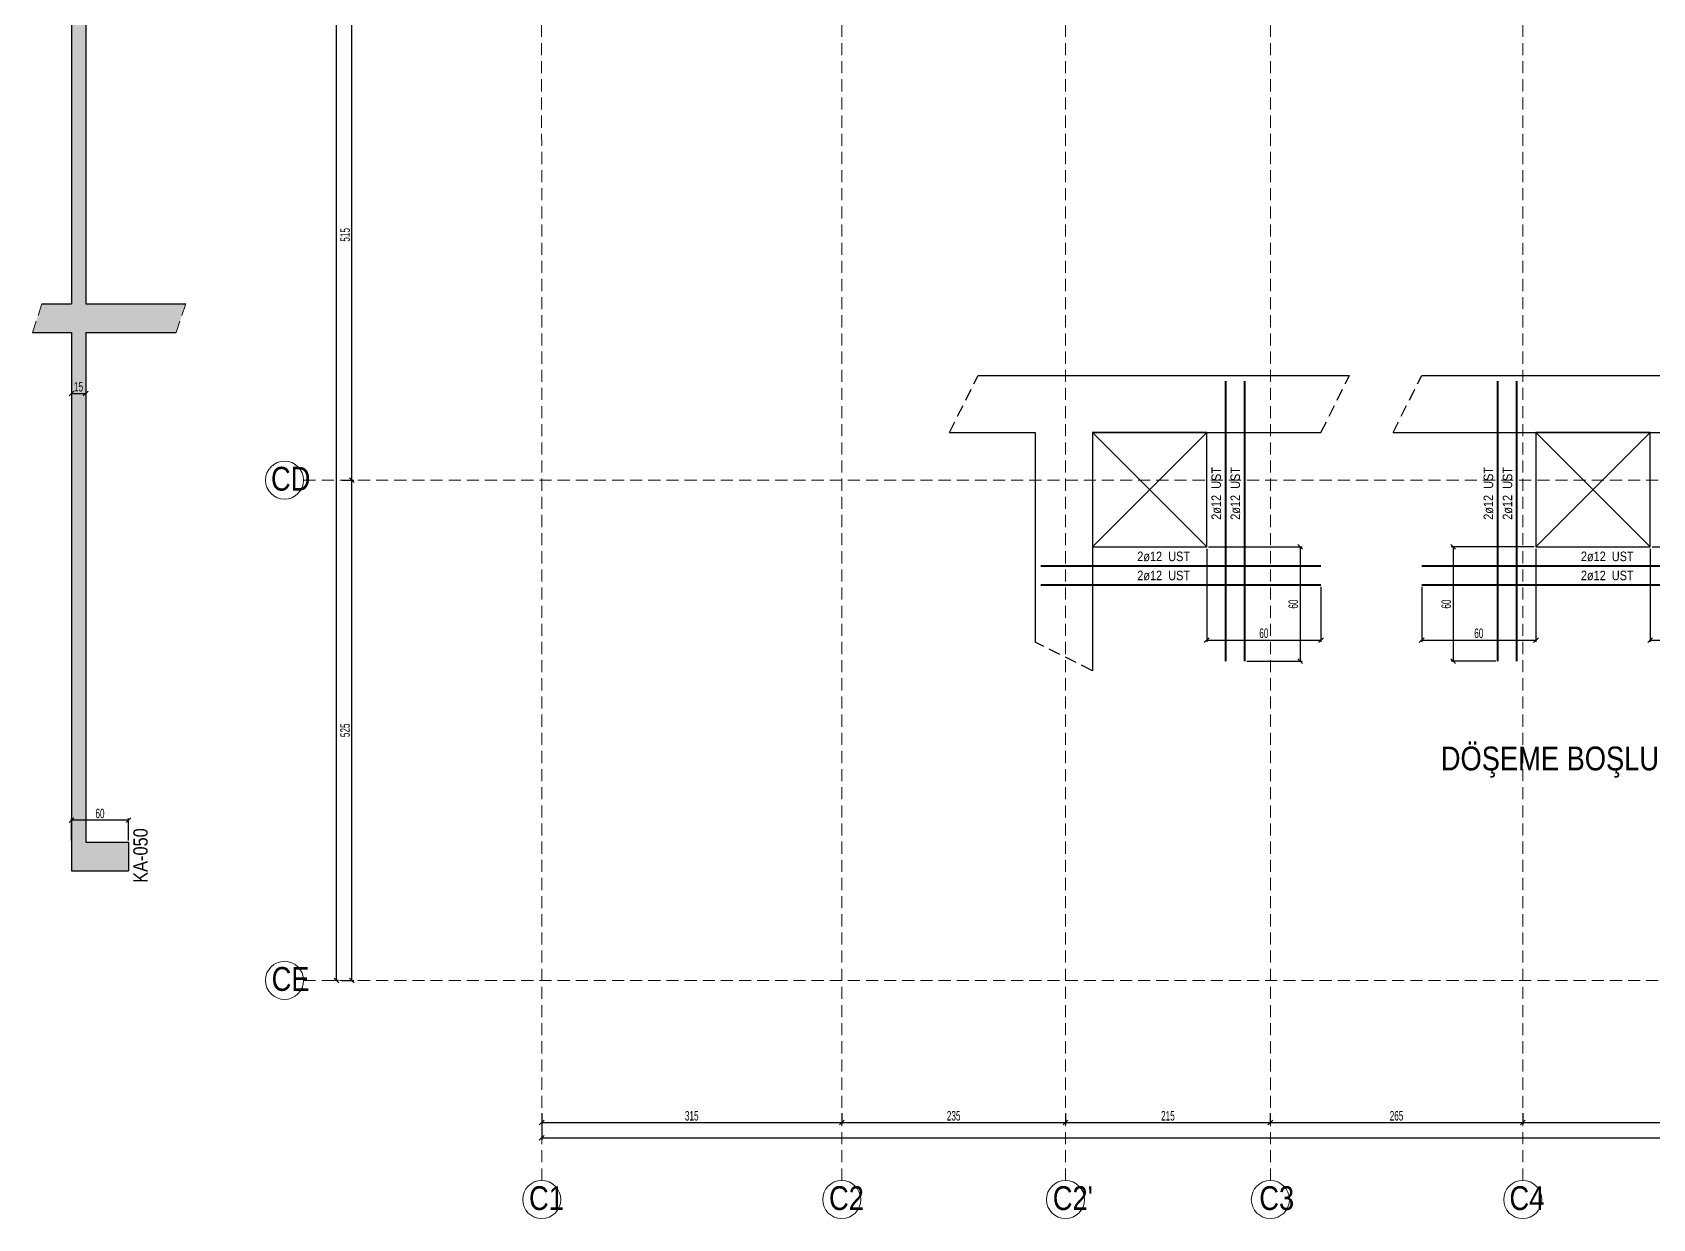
# Model space of a CAD drawing. Header units: millimetres. Extents: x 2223 to 6966, y 588 to 5587.
# Drawn here: x 2223 to 3924, y 590 to 1835 of the extents above; entities that cross this region are included whole.
import ezdxf
from ezdxf.enums import TextEntityAlignment as Align

# ---------------------------------------------------------------- set-up
doc = ezdxf.new("R2010")
doc.units = ezdxf.units.MM
doc.linetypes.add('DASHED', pattern=[19.05, 12.7, -6.35])
for name, color, linetype, lineweight in [('AKS BALONU (BEYKENT)', 7, 'Continuous', 20), ('AKS CIZGISI (BEYKENT)', 252, 'DASHED', 20), ('AKS NO (BEYKENT)', 3, 'Continuous', 20), ('AKS OLCU (BEYKENT)', 200, 'Continuous', 20), ('BOSLUK (BEYKENT)', 30, 'Continuous', 30), ('CIZGI (BEYKENT)', 1, 'Continuous', 20), ('DONATI (BEYKENT)', 4, 'Continuous', 40), ('DONATI YAZISI (BEYKENT)', 3, 'Continuous', 20), ('DOSEME SINIRI (BEYKENT)', 71, 'Continuous', 30), ('KESIT ISMI (BEYKENT)', 6, 'Continuous', 20), ('KESIT SINIRI (BEYKENT)', 241, 'DASHED', 20), ('KIRIS (BEYKENT)', 2, 'Continuous', 30), ('KIRIS ISMI (BEYKENT)', 40, 'Continuous', 20), ('OLCU (BEYKENT)', 14, 'Continuous', 20), ('TARAMA (BEYKENT)', 252, 'Continuous', 20)]:
    doc.layers.add(name, color=color, linetype=linetype, lineweight=lineweight)
doc.styles.add('DSMOLC-50', font='Bahnschrift Light Condensed', dxfattribs={"width": 0.75, "height": 10})
doc.styles.add('MRDVNOLC-25', font='Bahnschrift Light Condensed', dxfattribs={"width": 0.75, "height": 10})
doc.styles.add('OLC-50', font='Bahnschrift Light Condensed', dxfattribs={"width": 0.75, "height": 10})
doc.styles.add('YAZI (BEYKENT)', font='')
doc.styles.get('YAZI (BEYKENT)').set_extended_font_data('Bahnschrift Light Condensed')
doc.dimstyles.new('DSMOLC-50', dxfattribs={"dimtxt": 10, "dimasz": 5, "dimexe": 2, "dimexo": 2, "dimgap": 2, "dimtad": 1, "dimdec": 1, "dimrnd": 0.5, "dimzin": 12, "dimdsep": 46, "dimtxsty": 'DSMOLC-50', "dimblk": 'OBLIQUE', "dimblk1": 'OBLIQUE', "dimblk2": 'OBLIQUE', "dimcen": 0, "dimclrt": 7, "dimadec": 0, "dimazin": 0, "dimtfac": 1, "dimtdec": 4, "dimtix": 1, "dimtmove": 2, "dimatfit": 3, "dimfxl": 1, "dimtzin": 0, "dimarcsym": 0})
doc.dimstyles.new('MRDVNOLC-25', dxfattribs={"dimtxt": 10, "dimasz": 5, "dimexe": 2, "dimexo": 2, "dimgap": 2, "dimtad": 1, "dimdec": 1, "dimlfac": 0.5, "dimrnd": 0.5, "dimzin": 12, "dimdsep": 46, "dimtxsty": 'MRDVNOLC-25', "dimblk": 'OBLIQUE', "dimblk1": 'OBLIQUE', "dimblk2": 'OBLIQUE', "dimcen": 0, "dimclrt": 7, "dimadec": 0, "dimazin": 0, "dimtfac": 1, "dimtdec": 4, "dimtix": 1, "dimtmove": 2, "dimatfit": 3, "dimfxl": 1, "dimtzin": 0, "dimarcsym": 0})

# ---------------------------------------------------------------- blocks, each defined once
blk = doc.blocks.new('_Oblique')
at = {"color": 0, "linetype": 'ByBlock', "lineweight": -2}
blk.add_line((-0.5, -0.5), (0.5, 0.5), dxfattribs=at)
blk = doc.blocks.new('*D111')
at = {"layer": 'AKS OLCU (BEYKENT)', "color": 0, "lineweight": -2, "transparency": 16777216}
for p, q in [((2757.9, 700.6), (2757.9, 688.6)), ((3072.9, 700.6), (3072.9, 688.6)), ((2757.9, 690.6), (3072.9, 690.6))]:
    blk.add_line(p, q, dxfattribs=at)
at = {"layer": 'DEFPOINTS', "color": 0, "transparency": 16777216}
for p in [(2757.9, 702.6), (3072.9, 702.6), (3072.9, 690.6)]:
    blk.add_point(p, dxfattribs=at)
at = {"layer": 'AKS OLCU (BEYKENT)', "color": 0, "lineweight": -2, "transparency": 16777216, "xscale": 5, "yscale": 5, "zscale": 5, "rotation": 180}
blk.add_blockref('_Oblique', (2757.9, 690.6), dxfattribs=at)
at = {"layer": 'AKS OLCU (BEYKENT)', "color": 0, "lineweight": -2, "transparency": 16777216, "xscale": 5, "yscale": 5, "zscale": 5}
blk.add_blockref('_Oblique', (3072.9, 690.6), dxfattribs=at)
at = {"layer": 'AKS OLCU (BEYKENT)', "color": 7, "transparency": 16777216, "insert": (2915.4, 697.7), "char_height": 10, "attachment_point": 5, "style": 'DSMOLC-50'}
blk.add_mtext('315', dxfattribs=at)
blk = doc.blocks.new('*D112')
at = {"layer": 'AKS OLCU (BEYKENT)', "color": 0, "lineweight": -2, "transparency": 16777216}
for p, q in [((3072.9, 700.6), (3072.9, 688.6)), ((3307.9, 700.6), (3307.9, 688.6)), ((3072.9, 690.6), (3307.9, 690.6))]:
    blk.add_line(p, q, dxfattribs=at)
at = {"layer": 'DEFPOINTS', "color": 0, "transparency": 16777216}
for p in [(3072.9, 702.6), (3307.9, 702.6), (3307.9, 690.6)]:
    blk.add_point(p, dxfattribs=at)
at = {"layer": 'AKS OLCU (BEYKENT)', "color": 0, "lineweight": -2, "transparency": 16777216, "xscale": 5, "yscale": 5, "zscale": 5, "rotation": 180}
blk.add_blockref('_Oblique', (3072.9, 690.6), dxfattribs=at)
at = {"layer": 'AKS OLCU (BEYKENT)', "color": 0, "lineweight": -2, "transparency": 16777216, "xscale": 5, "yscale": 5, "zscale": 5}
blk.add_blockref('_Oblique', (3307.9, 690.6), dxfattribs=at)
at = {"layer": 'AKS OLCU (BEYKENT)', "color": 7, "transparency": 16777216, "insert": (3190.4, 697.7), "char_height": 10, "attachment_point": 5, "style": 'DSMOLC-50'}
blk.add_mtext('235', dxfattribs=at)
blk = doc.blocks.new('*D113')
at = {"layer": 'AKS OLCU (BEYKENT)', "color": 0, "lineweight": -2, "transparency": 16777216}
for p, q in [((3307.9, 700.6), (3307.9, 688.6)), ((3522.9, 700.6), (3522.9, 688.6)), ((3307.9, 690.6), (3522.9, 690.6))]:
    blk.add_line(p, q, dxfattribs=at)
at = {"layer": 'DEFPOINTS', "color": 0, "transparency": 16777216}
for p in [(3307.9, 702.6), (3522.9, 702.6), (3522.9, 690.6)]:
    blk.add_point(p, dxfattribs=at)
at = {"layer": 'AKS OLCU (BEYKENT)', "color": 0, "lineweight": -2, "transparency": 16777216, "xscale": 5, "yscale": 5, "zscale": 5, "rotation": 180}
blk.add_blockref('_Oblique', (3307.9, 690.6), dxfattribs=at)
at = {"layer": 'AKS OLCU (BEYKENT)', "color": 0, "lineweight": -2, "transparency": 16777216, "xscale": 5, "yscale": 5, "zscale": 5}
blk.add_blockref('_Oblique', (3522.9, 690.6), dxfattribs=at)
at = {"layer": 'AKS OLCU (BEYKENT)', "color": 7, "transparency": 16777216, "insert": (3415.4, 697.7), "char_height": 10, "attachment_point": 5, "style": 'DSMOLC-50'}
blk.add_mtext('215', dxfattribs=at)
blk = doc.blocks.new('*D114')
at = {"layer": 'AKS OLCU (BEYKENT)', "color": 0, "lineweight": -2, "transparency": 16777216}
for p, q in [((3522.9, 700.6), (3522.9, 688.6)), ((3787.9, 700.6), (3787.9, 688.6)), ((3522.9, 690.6), (3787.9, 690.6))]:
    blk.add_line(p, q, dxfattribs=at)
at = {"layer": 'DEFPOINTS', "color": 0, "transparency": 16777216}
for p in [(3522.9, 702.6), (3787.9, 702.6), (3787.9, 690.6)]:
    blk.add_point(p, dxfattribs=at)
at = {"layer": 'AKS OLCU (BEYKENT)', "color": 0, "lineweight": -2, "transparency": 16777216, "xscale": 5, "yscale": 5, "zscale": 5, "rotation": 180}
blk.add_blockref('_Oblique', (3522.9, 690.6), dxfattribs=at)
at = {"layer": 'AKS OLCU (BEYKENT)', "color": 0, "lineweight": -2, "transparency": 16777216, "xscale": 5, "yscale": 5, "zscale": 5}
blk.add_blockref('_Oblique', (3787.9, 690.6), dxfattribs=at)
at = {"layer": 'AKS OLCU (BEYKENT)', "color": 7, "transparency": 16777216, "insert": (3655.4, 697.7), "char_height": 10, "attachment_point": 5, "style": 'DSMOLC-50'}
blk.add_mtext('265', dxfattribs=at)
blk = doc.blocks.new('*D115')
at = {"layer": 'AKS OLCU (BEYKENT)', "color": 0, "lineweight": -2, "transparency": 16777216}
for p, q in [((3787.9, 700.6), (3787.9, 688.6)), ((5067.9, 700.6), (5067.9, 688.6)), ((3787.9, 690.6), (5067.9, 690.6))]:
    blk.add_line(p, q, dxfattribs=at)
at = {"layer": 'DEFPOINTS', "color": 0, "transparency": 16777216}
for p in [(3787.9, 702.6), (5067.9, 702.6), (5067.9, 690.6)]:
    blk.add_point(p, dxfattribs=at)
at = {"layer": 'AKS OLCU (BEYKENT)', "color": 0, "lineweight": -2, "transparency": 16777216, "xscale": 5, "yscale": 5, "zscale": 5, "rotation": 180}
blk.add_blockref('_Oblique', (3787.9, 690.6), dxfattribs=at)
at = {"layer": 'AKS OLCU (BEYKENT)', "color": 0, "lineweight": -2, "transparency": 16777216, "xscale": 5, "yscale": 5, "zscale": 5}
blk.add_blockref('_Oblique', (5067.9, 690.6), dxfattribs=at)
at = {"layer": 'AKS OLCU (BEYKENT)', "color": 7, "transparency": 16777216, "insert": (4427.9, 697.7), "char_height": 10, "attachment_point": 5, "style": 'DSMOLC-50'}
blk.add_mtext('1280', dxfattribs=at)
blk = doc.blocks.new('*D119')
at = {"layer": 'AKS OLCU (BEYKENT)', "color": 0, "lineweight": -2, "transparency": 16777216}
for p, q in [((2757.9, 700.6), (2757.9, 672.6)), ((6267.9, 700.6), (6267.9, 672.6)), ((2757.9, 674.6), (6267.9, 674.6))]:
    blk.add_line(p, q, dxfattribs=at)
at = {"layer": 'DEFPOINTS', "color": 0, "transparency": 16777216}
for p in [(2757.9, 702.6), (6267.9, 702.6), (6267.9, 674.6)]:
    blk.add_point(p, dxfattribs=at)
at = {"layer": 'AKS OLCU (BEYKENT)', "color": 0, "lineweight": -2, "transparency": 16777216, "xscale": 5, "yscale": 5, "zscale": 5, "rotation": 180}
blk.add_blockref('_Oblique', (2757.9, 674.6), dxfattribs=at)
at = {"layer": 'AKS OLCU (BEYKENT)', "color": 0, "lineweight": -2, "transparency": 16777216, "xscale": 5, "yscale": 5, "zscale": 5}
blk.add_blockref('_Oblique', (6267.9, 674.6), dxfattribs=at)
at = {"layer": 'AKS OLCU (BEYKENT)', "color": 7, "transparency": 16777216, "insert": (4512.9, 681.7), "char_height": 10, "attachment_point": 5, "style": 'DSMOLC-50'}
blk.add_mtext('3510', dxfattribs=at)
blk = doc.blocks.new('*D120')
at = {"layer": 'AKS OLCU (BEYKENT)', "color": 0, "lineweight": -2, "transparency": 16777216}
for p, q in [((2548.5, 1364.8), (2560.5, 1364.8)), ((2558.5, 839.8), (2558.5, 1364.8)), ((2548.5, 839.8), (2560.5, 839.8))]:
    blk.add_line(p, q, dxfattribs=at)
at = {"layer": 'DEFPOINTS', "color": 0, "transparency": 16777216}
for p in [(2546.5, 1364.8), (2558.5, 1364.8), (2546.5, 839.8)]:
    blk.add_point(p, dxfattribs=at)
at = {"layer": 'AKS OLCU (BEYKENT)', "color": 0, "lineweight": -2, "transparency": 16777216, "xscale": 5, "yscale": 5, "zscale": 5}
for p, rotation in [((2558.5, 1364.8), 90), ((2558.5, 839.8), 270)]:
    blk.add_blockref('_Oblique', p, dxfattribs=dict(at, rotation=rotation))
at = {"layer": 'AKS OLCU (BEYKENT)', "color": 7, "transparency": 16777216, "insert": (2551.4, 1102.3), "char_height": 10, "attachment_point": 5, "rotation": 90, "style": 'DSMOLC-50'}
blk.add_mtext('525', dxfattribs=at)
blk = doc.blocks.new('*D121')
at = {"layer": 'AKS OLCU (BEYKENT)', "color": 0, "lineweight": -2, "transparency": 16777216}
for p, q in [((2548.5, 1879.8), (2560.5, 1879.8)), ((2558.5, 1364.8), (2558.5, 1879.8)), ((2548.5, 1364.8), (2560.5, 1364.8))]:
    blk.add_line(p, q, dxfattribs=at)
at = {"layer": 'DEFPOINTS', "color": 0, "transparency": 16777216}
for p in [(2546.5, 1879.8), (2558.5, 1879.8), (2546.5, 1364.8)]:
    blk.add_point(p, dxfattribs=at)
at = {"layer": 'AKS OLCU (BEYKENT)', "color": 0, "lineweight": -2, "transparency": 16777216, "xscale": 5, "yscale": 5, "zscale": 5}
for p, rotation in [((2558.5, 1879.8), 90), ((2558.5, 1364.8), 270)]:
    blk.add_blockref('_Oblique', p, dxfattribs=dict(at, rotation=rotation))
at = {"layer": 'AKS OLCU (BEYKENT)', "color": 7, "transparency": 16777216, "insert": (2551.5, 1622.3), "char_height": 10, "attachment_point": 5, "rotation": 90, "style": 'DSMOLC-50'}
blk.add_mtext('515', dxfattribs=at)
blk = doc.blocks.new('*D128')
at = {"layer": 'AKS OLCU (BEYKENT)', "color": 0, "lineweight": -2, "transparency": 16777216}
for p, q in [((2544.5, 4944.8), (2540.5, 4944.8)), ((2542.5, 839.8), (2542.5, 4944.8)), ((2544.5, 839.8), (2540.5, 839.8))]:
    blk.add_line(p, q, dxfattribs=at)
at = {"layer": 'DEFPOINTS', "color": 0, "transparency": 16777216}
for p in [(2542.5, 4944.8), (2546.5, 4944.8), (2546.5, 839.8)]:
    blk.add_point(p, dxfattribs=at)
at = {"layer": 'AKS OLCU (BEYKENT)', "color": 0, "lineweight": -2, "transparency": 16777216, "xscale": 5, "yscale": 5, "zscale": 5}
for p, rotation in [((2542.5, 4944.8), 90), ((2542.5, 839.8), 270)]:
    blk.add_blockref('_Oblique', p, dxfattribs=dict(at, rotation=rotation))
at = {"layer": 'AKS OLCU (BEYKENT)', "color": 7, "transparency": 16777216, "insert": (2535.4, 2892.3), "char_height": 10, "attachment_point": 5, "rotation": 90, "style": 'DSMOLC-50'}
blk.add_mtext('4105', dxfattribs=at)
blk = doc.blocks.new('*D168')
at = {"layer": 'DEFPOINTS', "color": 0, "transparency": 16777216}
for p in [(2264.1, 1475.4), (2279.1, 1475.4), (2279.1, 1455.9)]:
    blk.add_point(p, dxfattribs=at)
at = {"layer": 'OLCU (BEYKENT)', "color": 0, "lineweight": -2, "transparency": 16777216}
for p, q in [((2264.1, 1473.4), (2264.1, 1453.9)), ((2279.1, 1473.4), (2279.1, 1453.9)), ((2264.1, 1455.9), (2279.1, 1455.9))]:
    blk.add_line(p, q, dxfattribs=at)
at = {"layer": 'OLCU (BEYKENT)', "color": 0, "lineweight": -2, "transparency": 16777216, "xscale": 5, "yscale": 5, "zscale": 5, "rotation": 180}
blk.add_blockref('_Oblique', (2264.1, 1455.9), dxfattribs=at)
at = {"layer": 'OLCU (BEYKENT)', "color": 0, "lineweight": -2, "transparency": 16777216, "xscale": 5, "yscale": 5, "zscale": 5}
blk.add_blockref('_Oblique', (2279.1, 1455.9), dxfattribs=at)
at = {"layer": 'OLCU (BEYKENT)', "color": 7, "lineweight": -3, "transparency": 16777216, "insert": (2271.6, 1462.9), "char_height": 10, "attachment_point": 5, "style": 'OLC-50'}
blk.add_mtext('15', dxfattribs=at)
blk = doc.blocks.new('*D169')
at = {"layer": 'DEFPOINTS', "color": 0, "transparency": 16777216}
for p in [(2264.1, 1007.9), (2264.1, 984.8), (2324.1, 984.8)]:
    blk.add_point(p, dxfattribs=at)
at = {"layer": 'OLCU (BEYKENT)', "color": 0, "lineweight": -2, "transparency": 16777216}
for p, q in [((2264.1, 986.8), (2264.1, 1009.9)), ((2324.1, 1007.9), (2264.1, 1007.9)), ((2324.1, 986.8), (2324.1, 1009.9))]:
    blk.add_line(p, q, dxfattribs=at)
at = {"layer": 'OLCU (BEYKENT)', "color": 0, "lineweight": -2, "transparency": 16777216, "xscale": 5, "yscale": 5, "zscale": 5, "rotation": 180}
blk.add_blockref('_Oblique', (2264.1, 1007.9), dxfattribs=at)
at = {"layer": 'OLCU (BEYKENT)', "color": 0, "lineweight": -2, "transparency": 16777216, "xscale": 5, "yscale": 5, "zscale": 5}
blk.add_blockref('_Oblique', (2324.1, 1007.9), dxfattribs=at)
at = {"layer": 'OLCU (BEYKENT)', "color": 7, "lineweight": -3, "transparency": 16777216, "insert": (2294.1, 1015), "char_height": 10, "attachment_point": 5, "style": 'OLC-50'}
blk.add_mtext('60', dxfattribs=at)
blk = doc.blocks.new('*D170')
at = {"layer": 'DEFPOINTS', "color": 0, "transparency": 16777216}
for p in [(3456.1, 1294.8), (3576.1, 1254.8), (3576.1, 1197)]:
    blk.add_point(p, dxfattribs=at)
at = {"layer": 'OLCU (BEYKENT)', "color": 0, "lineweight": -2, "transparency": 16777216}
for p, q in [((3456.1, 1292.8), (3456.1, 1195)), ((3576.1, 1252.8), (3576.1, 1195)), ((3456.1, 1197), (3576.1, 1197))]:
    blk.add_line(p, q, dxfattribs=at)
at = {"layer": 'OLCU (BEYKENT)', "color": 0, "lineweight": -2, "transparency": 16777216, "xscale": 5, "yscale": 5, "zscale": 5, "rotation": 180}
blk.add_blockref('_Oblique', (3456.1, 1197), dxfattribs=at)
at = {"layer": 'OLCU (BEYKENT)', "color": 0, "lineweight": -2, "transparency": 16777216, "xscale": 5, "yscale": 5, "zscale": 5}
blk.add_blockref('_Oblique', (3576.1, 1197), dxfattribs=at)
at = {"layer": 'OLCU (BEYKENT)', "color": 7, "lineweight": -3, "transparency": 16777216, "insert": (3516.1, 1204.1), "char_height": 10, "attachment_point": 5, "style": 'MRDVNOLC-25'}
blk.add_mtext('60', dxfattribs=at)
blk = doc.blocks.new('*D171')
at = {"layer": 'DEFPOINTS', "color": 0, "transparency": 16777216}
for p in [(3456.1, 1294.8), (3496.1, 1174.8), (3554.2, 1174.8)]:
    blk.add_point(p, dxfattribs=at)
at = {"layer": 'OLCU (BEYKENT)', "color": 0, "lineweight": -2, "transparency": 16777216}
for p, q in [((3458.1, 1294.8), (3556.2, 1294.8)), ((3554.2, 1294.8), (3554.2, 1174.8)), ((3498.1, 1174.8), (3556.2, 1174.8))]:
    blk.add_line(p, q, dxfattribs=at)
at = {"layer": 'OLCU (BEYKENT)', "color": 0, "lineweight": -2, "transparency": 16777216, "xscale": 5, "yscale": 5, "zscale": 5}
for p, rotation in [((3554.2, 1294.8), 90), ((3554.2, 1174.8), 270)]:
    blk.add_blockref('_Oblique', p, dxfattribs=dict(at, rotation=rotation))
at = {"layer": 'OLCU (BEYKENT)', "color": 7, "lineweight": -3, "transparency": 16777216, "insert": (3547.1, 1234.8), "char_height": 10, "attachment_point": 5, "rotation": 90, "style": 'MRDVNOLC-25'}
blk.add_mtext('60', dxfattribs=at)
blk = doc.blocks.new('*D172')
at = {"layer": 'DEFPOINTS', "color": 0, "transparency": 16777216}
for p in [(3921.8, 1294.8), (4041.8, 1254.8), (4041.8, 1197)]:
    blk.add_point(p, dxfattribs=at)
at = {"layer": 'OLCU (BEYKENT)', "color": 0, "lineweight": -2, "transparency": 16777216}
for p, q in [((3921.8, 1292.8), (3921.8, 1195)), ((4041.8, 1252.8), (4041.8, 1195)), ((3921.8, 1197), (4041.8, 1197))]:
    blk.add_line(p, q, dxfattribs=at)
at = {"layer": 'OLCU (BEYKENT)', "color": 0, "lineweight": -2, "transparency": 16777216, "xscale": 5, "yscale": 5, "zscale": 5, "rotation": 180}
blk.add_blockref('_Oblique', (3921.8, 1197), dxfattribs=at)
at = {"layer": 'OLCU (BEYKENT)', "color": 0, "lineweight": -2, "transparency": 16777216, "xscale": 5, "yscale": 5, "zscale": 5}
blk.add_blockref('_Oblique', (4041.8, 1197), dxfattribs=at)
at = {"layer": 'OLCU (BEYKENT)', "color": 7, "lineweight": -3, "transparency": 16777216, "insert": (3981.8, 1204.1), "char_height": 10, "attachment_point": 5, "style": 'MRDVNOLC-25'}
blk.add_mtext('60', dxfattribs=at)
blk = doc.blocks.new('*D173')
at = {"layer": 'DEFPOINTS', "color": 0, "transparency": 16777216}
for p in [(3921.8, 1294.8), (3961.8, 1174.8), (4020, 1174.8)]:
    blk.add_point(p, dxfattribs=at)
at = {"layer": 'OLCU (BEYKENT)', "color": 0, "lineweight": -2, "transparency": 16777216}
for p, q in [((3923.8, 1294.8), (4022, 1294.8)), ((4020, 1294.8), (4020, 1174.8)), ((3963.8, 1174.8), (4022, 1174.8))]:
    blk.add_line(p, q, dxfattribs=at)
at = {"layer": 'OLCU (BEYKENT)', "color": 0, "lineweight": -2, "transparency": 16777216, "xscale": 5, "yscale": 5, "zscale": 5}
for p, rotation in [((4020, 1294.8), 90), ((4020, 1174.8), 270)]:
    blk.add_blockref('_Oblique', p, dxfattribs=dict(at, rotation=rotation))
at = {"layer": 'OLCU (BEYKENT)', "color": 7, "lineweight": -3, "transparency": 16777216, "insert": (4012.9, 1234.8), "char_height": 10, "attachment_point": 5, "rotation": 90, "style": 'MRDVNOLC-25'}
blk.add_mtext('60', dxfattribs=at)
blk = doc.blocks.new('*D174')
at = {"layer": 'DEFPOINTS', "color": 0, "transparency": 16777216}
for p in [(3801.8, 1294.8), (3681.8, 1254.8), (3801.8, 1197)]:
    blk.add_point(p, dxfattribs=at)
at = {"layer": 'OLCU (BEYKENT)', "color": 0, "lineweight": -2, "transparency": 16777216}
for p, q in [((3801.8, 1292.8), (3801.8, 1195)), ((3681.8, 1252.8), (3681.8, 1195)), ((3681.8, 1197), (3801.8, 1197))]:
    blk.add_line(p, q, dxfattribs=at)
at = {"layer": 'OLCU (BEYKENT)', "color": 0, "lineweight": -2, "transparency": 16777216, "xscale": 5, "yscale": 5, "zscale": 5, "rotation": 180}
blk.add_blockref('_Oblique', (3681.8, 1197), dxfattribs=at)
at = {"layer": 'OLCU (BEYKENT)', "color": 0, "lineweight": -2, "transparency": 16777216, "xscale": 5, "yscale": 5, "zscale": 5}
blk.add_blockref('_Oblique', (3801.8, 1197), dxfattribs=at)
at = {"layer": 'OLCU (BEYKENT)', "color": 7, "lineweight": -3, "transparency": 16777216, "insert": (3741.8, 1204.1), "char_height": 10, "attachment_point": 5, "style": 'MRDVNOLC-25'}
blk.add_mtext('60', dxfattribs=at)
blk = doc.blocks.new('*D175')
at = {"layer": 'DEFPOINTS', "color": 0, "transparency": 16777216}
for p in [(3801.8, 1294.8), (3714.8, 1174.8), (3761.8, 1174.8)]:
    blk.add_point(p, dxfattribs=at)
at = {"layer": 'OLCU (BEYKENT)', "color": 0, "lineweight": -2, "transparency": 16777216}
for p, q in [((3799.8, 1294.8), (3712.8, 1294.8)), ((3714.8, 1294.8), (3714.8, 1174.8)), ((3759.8, 1174.8), (3712.8, 1174.8))]:
    blk.add_line(p, q, dxfattribs=at)
at = {"layer": 'OLCU (BEYKENT)', "color": 0, "lineweight": -2, "transparency": 16777216, "xscale": 5, "yscale": 5, "zscale": 5}
for p, rotation in [((3714.8, 1294.8), 90), ((3714.8, 1174.8), 270)]:
    blk.add_blockref('_Oblique', p, dxfattribs=dict(at, rotation=rotation))
at = {"layer": 'OLCU (BEYKENT)', "color": 7, "lineweight": -3, "transparency": 16777216, "insert": (3707.7, 1234.8), "char_height": 10, "attachment_point": 5, "rotation": 90, "style": 'MRDVNOLC-25'}
blk.add_mtext('60', dxfattribs=at)

msp = doc.modelspace()

# ---------------------------------------------------------------- hatches: boundary and pattern name
at = {"layer": 'TARAMA (BEYKENT)', "lineweight": -3}
h = msp.add_hatch(dxfattribs=at)
h.set_pattern_fill('ANSI33', color=256)
h.set_pattern_definition([(45, (1712.521, 798.8927), (-4.490128, 4.490128), []), (45, (1717.0113, 798.8927), (-4.490128, 4.490128), [3.175, -1.5875])])
h.paths.add_polyline_path([(2324.14, 984.84), (2279.14, 984.84), (2279.14, 1519.74), (2374.14, 1519.74), (2384.14, 1549.74), (2279.14, 1549.74), (2279.14, 2089.74), (2374.14, 2089.74), (2384.14, 2119.74), (2279.14, 2119.74), (2279.14, 2649.84), (2324.14, 2649.84), (2324.14, 2679.84), (2264.14, 2679.84), (2264.14, 2119.74), (2233.17, 2119.74), (2223.17, 2089.74), (2264.14, 2089.74), (2264.14, 1549.74), (2233.17, 1549.74), (2223.17, 1519.74), (2264.14, 1519.74), (2264.14, 984.84), (2264.14, 954.84), (2324.14, 954.84)])

# ---------------------------------------------------------------- linework, layer by layer
at = {"layer": 'AKS BALONU (BEYKENT)'}
for centre in [(2487.86, 1364.84), (2487.86, 839.84), (2757.91, 609.84), (3072.91, 609.84), (3307.86, 609.84), (3522.91, 609.84), (3787.91, 609.84)]:
    msp.add_circle(centre, 20, dxfattribs=at)
at = {"layer": 'AKS CIZGISI (BEYKENT)'}
for p, q in [((2757.91, 629.84), (2757.79, 3069.94)), ((3072.91, 629.84), (3072.91, 3069.94)), ((3307.86, 629.84), (3307.86, 3069.94)), ((3522.91, 629.84), (3522.91, 3069.94)), ((3787.91, 629.84), (3787.91, 3069.94)), ((2507.86, 1364.84), (4027.91, 1364.84)), ((2507.86, 839.84), (4027.91, 839.84))]:
    msp.add_line(p, q, dxfattribs=at)
at = {"layer": 'BOSLUK (BEYKENT)', "lineweight": -3}
for points in [[(3336.09, 1294.85), (3456.09, 1294.85), (3456.09, 1414.85), (3336.09, 1414.85)], [(3801.83, 1294.85), (3921.83, 1294.85), (3921.83, 1414.85), (3801.83, 1414.85)]]:
    msp.add_lwpolyline(points, close=True, dxfattribs=at)
at = {"layer": 'CIZGI (BEYKENT)', "lineweight": -3}
for p, q in [((3336.09, 1294.85), (3456.09, 1414.85)), ((3336.09, 1414.85), (3456.09, 1294.85)), ((3801.83, 1294.85), (3921.83, 1414.85)), ((3801.83, 1414.85), (3921.83, 1294.85))]:
    msp.add_line(p, q, dxfattribs=at)
at = {"layer": 'DONATI (BEYKENT)'}
for points in [[(3476.09, 1174.85), (3476.09, 1468.85)], [(3496.09, 1174.85), (3496.09, 1468.85)], [(3761.83, 1174.85), (3761.83, 1468.85)], [(3781.83, 1174.85), (3781.83, 1468.85)], [(3282.09, 1274.85), (3576.09, 1274.85)], [(3681.83, 1274.85), (4041.83, 1274.85)], [(3282.09, 1254.85), (3576.09, 1254.85)], [(3681.83, 1254.85), (4041.83, 1254.85)]]:
    msp.add_lwpolyline(points, dxfattribs=at)
at = {"layer": 'DOSEME SINIRI (BEYKENT)'}
for p, q in [((2264.14, 2089.84), (2264.14, 1549.74)), ((2279.14, 2089.84), (2279.14, 1549.74)), ((2233.17, 1549.74), (2264.14, 1549.74)), ((2279.14, 1549.74), (2384.14, 1549.74)), ((2223.17, 1519.74), (2264.14, 1519.74)), ((2264.14, 1519.84), (2264.14, 984.84)), ((2279.14, 1519.84), (2279.14, 984.84)), ((2279.14, 1519.74), (2374.14, 1519.74)), ((2264.14, 984.84), (2264.14, 954.84)), ((2279.14, 984.84), (2324.14, 984.84)), ((2324.14, 984.84), (2324.14, 954.84)), ((2264.14, 954.84), (2324.14, 954.84))]:
    msp.add_line(p, q, dxfattribs=at)
at = {"layer": 'KESIT SINIRI (BEYKENT)'}
for p, q in [((2233.17, 1549.74), (2223.17, 1519.74)), ((2384.14, 1549.74), (2374.14, 1519.74))]:
    msp.add_line(p, q, dxfattribs=at)
at = {"layer": 'KESIT SINIRI (BEYKENT)', "lineweight": -3}
for p, q in [((3186.09, 1414.85), (3216.09, 1474.85)), ((3576.09, 1414.85), (3606.09, 1474.85)), ((3651.83, 1414.85), (3681.83, 1474.85)), ((3336.09, 1164.85), (3276.09, 1194.85))]:
    msp.add_line(p, q, dxfattribs=at)
at = {"layer": 'KIRIS (BEYKENT)', "lineweight": -3}
for p, q in [((3216.09, 1474.85), (3606.09, 1474.85)), ((3681.83, 1474.85), (4071.83, 1474.85)), ((3186.09, 1414.85), (3276.09, 1414.85)), ((3276.09, 1414.85), (3276.09, 1194.85)), ((3336.09, 1414.85), (3576.09, 1414.85)), ((3336.09, 1414.85), (3336.09, 1164.85)), ((3651.83, 1414.85), (4041.83, 1414.85))]:
    msp.add_line(p, q, dxfattribs=at)

# ---------------------------------------------------------------- texts
at = {"layer": 'AKS NO (BEYKENT)', "style": 'YAZI (BEYKENT)'}
for s, p in [('CD', (2473.67, 1353.84)), ('CE', (2474.37, 828.84)), ('C1', (2744.58, 598.84)), ('C2', (3059.58, 598.84)), ("C2'", (3294.53, 598.84)), ('C3', (3511.33, 598.84)), ('C4', (3773.98, 598.84))]:
    msp.add_text(s, height=25, dxfattribs=at).set_placement(p)
at = {"layer": 'DONATI YAZISI (BEYKENT)', "style": 'YAZI (BEYKENT)'}
for p in [(3466.09, 1350.94), (3486.09, 1350.94), (3751.83, 1350.94), (3771.83, 1350.94)]:
    msp.add_text('2ø12  UST', height=10, rotation=90, dxfattribs=at).set_placement(p, align=Align.MIDDLE_CENTER)
for p in [(3410.9, 1284.85), (3876.64, 1284.85), (3410.9, 1264.85), (3876.64, 1264.85)]:
    msp.add_text('2ø12  UST', height=10, dxfattribs=at).set_placement(p, align=Align.MIDDLE_CENTER)
at = {"layer": 'KESIT ISMI (BEYKENT)', "style": 'YAZI (BEYKENT)'}
msp.add_text('DÖŞEME BOŞLUĞU İÇİN DONATI DETAYI  (1/25)', height=25, dxfattribs=at).set_placement((3701.9, 1060.26))
at = {"layer": 'KIRIS ISMI (BEYKENT)', "style": 'YAZI (BEYKENT)'}
msp.add_text('KA-050', height=15, rotation=90, dxfattribs=at).set_placement((2344.14, 942.23))

# ---------------------------------------------------------------- dimensions: what is measured, and where the dimension line sits
at = {"layer": 'AKS OLCU (BEYKENT)'}
for base, p1, p2, picture, middle in [((2542.5, 4944.84), (2546.5, 839.84), (2546.5, 4944.84), '*D128', (2535.4, 2892.34)), ((2558.5, 1879.84), (2546.5, 1364.84), (2546.5, 1879.84), '*D121', (2551.45, 1622.34)), ((2558.5, 1364.84), (2546.5, 839.84), (2546.5, 1364.84), '*D120', (2551.4, 1102.34))]:
    dim = msp.add_linear_dim(base=base, p1=p1, p2=p2, angle=90, dimstyle='DSMOLC-50', dxfattribs=at)
    dim.commit()
    dim.dimension.update_dxf_attribs({"geometry": picture, "text_midpoint": middle})
for base, p1, p2, picture, middle in [((3072.91, 690.61), (2757.91, 702.61), (3072.91, 702.61), '*D111', (2915.41, 697.71)), ((6267.8589, 674.6087), (2757.906, 702.6087), (6267.8589, 702.6087), '*D119', (4512.8824, 681.7118)), ((3307.859, 690.6087), (3072.9085, 702.6087), (3307.859, 702.6087), '*D112', (3190.3838, 697.7118)), ((3522.9085, 690.6087), (3307.859, 702.6087), (3522.9085, 702.6087), '*D113', (3415.3838, 697.7118)), ((3787.91, 690.61), (3522.91, 702.61), (3787.91, 702.61), '*D114', (3655.41, 697.71)), ((5067.8591, 690.6087), (3787.909, 702.6087), (5067.8591, 702.6087), '*D115', (4427.8841, 697.7118))]:
    dim = msp.add_linear_dim(base=base, p1=p1, p2=p2, dimstyle='DSMOLC-50', dxfattribs=at)
    dim.commit()
    dim.dimension.update_dxf_attribs({"geometry": picture, "text_midpoint": middle})
at = {"layer": 'OLCU (BEYKENT)', "lineweight": -3}
for base, p1, p2, picture, middle in [((2279.14, 1455.87), (2264.14, 1475.44), (2279.14, 1475.44), '*D168', (2271.64, 1462.92)), ((2264.14, 1007.87), (2324.14, 984.84), (2264.14, 984.84), '*D169', (2294.14, 1014.98))]:
    dim = msp.add_linear_dim(base=base, p1=p1, p2=p2, dimstyle='DSMOLC-50', override={"dimtxsty": 'OLC-50'}, dxfattribs=at)
    dim.commit()
    dim.dimension.update_dxf_attribs({"geometry": picture, "text_midpoint": middle})
for base, p1, p2, picture, middle in [((3576.09, 1197), (3456.09, 1294.85), (3576.09, 1254.85), '*D170', (3516.09, 1204.1)), ((3801.83, 1197), (3681.83, 1254.85), (3801.83, 1294.85), '*D174', (3741.83, 1204.1)), ((4041.83, 1197), (3921.83, 1294.85), (4041.83, 1254.85), '*D172', (3981.83, 1204.1))]:
    dim = msp.add_linear_dim(base=base, p1=p1, p2=p2, dimstyle='MRDVNOLC-25', dxfattribs=at)
    dim.commit()
    dim.dimension.update_dxf_attribs({"geometry": picture, "text_midpoint": middle})
for base, p1, p2, picture, middle in [((3554.24, 1174.85), (3456.09, 1294.85), (3496.09, 1174.85), '*D171', (3547.13, 1234.85)), ((3714.84, 1174.85), (3801.83, 1294.85), (3761.83, 1174.85), '*D175', (3707.74, 1234.85)), ((4019.97, 1174.85), (3921.83, 1294.85), (3961.83, 1174.85), '*D173', (4012.87, 1234.85))]:
    dim = msp.add_linear_dim(base=base, p1=p1, p2=p2, angle=90, dimstyle='MRDVNOLC-25', dxfattribs=at)
    dim.commit()
    dim.dimension.update_dxf_attribs({"geometry": picture, "text_midpoint": middle})

doc.saveas('drawing.dxf')
